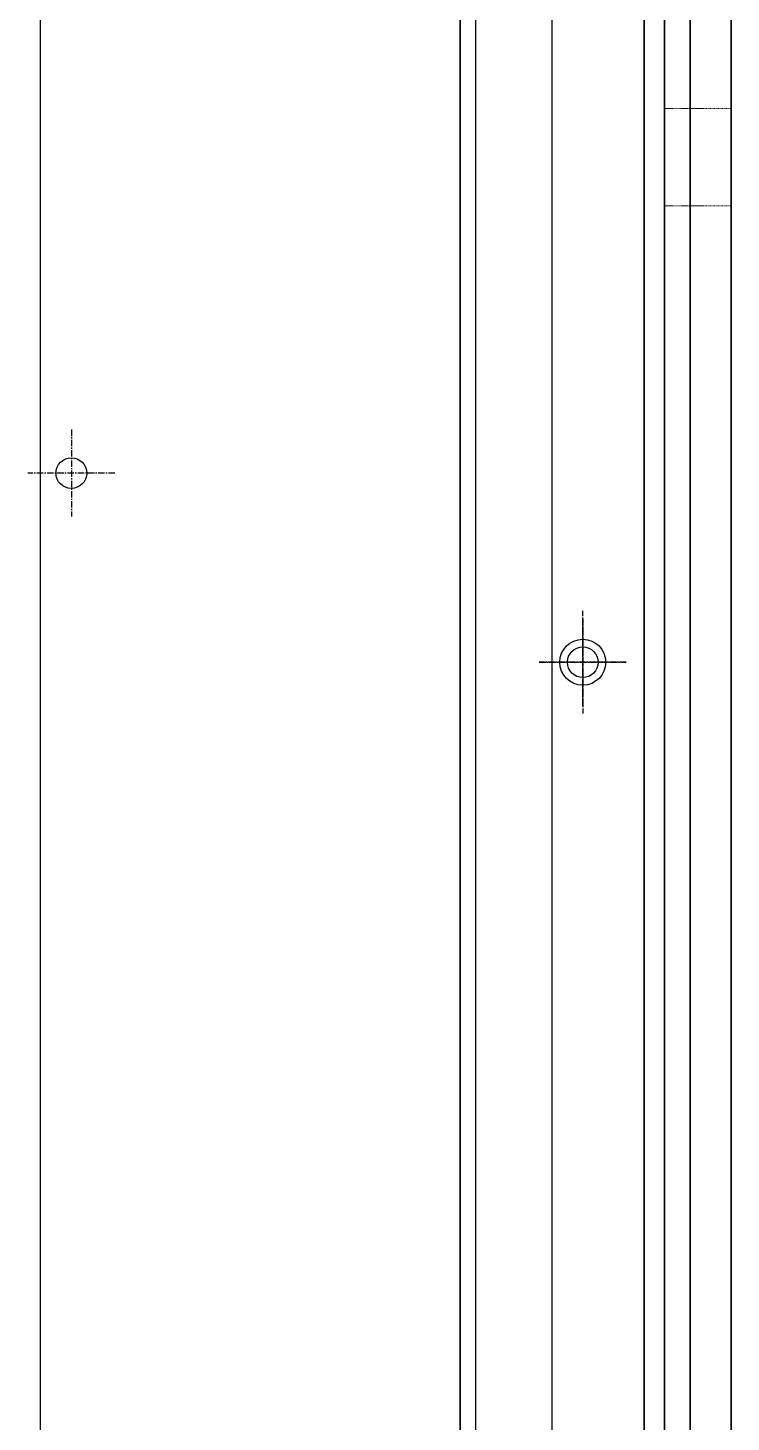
# Model space of a CAD drawing. Header units: millimetres. Extents: x 2197 to 34309, y 1850 to 24558.
# Drawn here: x 13599.3 to 13736.8, y 11027.4 to 11300.1 of the extents above; entities that cross this region are included whole.
import ezdxf

# ---------------------------------------------------------------- set-up
doc = ezdxf.new("R2010")
doc.units = ezdxf.units.MM
doc.linetypes.add('CENTER', pattern=[2, 1.25, -0.25, 0.25, -0.25])
doc.linetypes.add('DASHED', pattern=[15, 12, -3])
doc.layers.add('center', color=1, linetype='CENTER')

# ---------------------------------------------------------------- blocks, each defined once
blk = doc.blocks.new('A$C637D7238')
at = {"color": 7, "lineweight": 35}
for p, q in [((40, 0), (40, 2540)), ((45, 0), (45, 2540)), ((45, 0), (45, 2540)), ((53, 0), (53, 2540)), ((0, 1268), (0, 50)), ((36, 1250), (36, 20)), ((40, 1250), (40, 20)), ((40, 228.54), (40, 1250))]:
    blk.add_line(p, q, dxfattribs=at)
at = {"color": 7, "linetype": 'DASHED', "lineweight": 13}
for p, q in [((40, 60.06), (40, 2479.79)), ((45, 66), (45, 2474)), ((45, 66), (45, 2474)), ((45, 70), (45, 2470)), ((53, 95.74), (53, 1270))]:
    blk.add_line(p, q, dxfattribs=at)
at = {"color": 7, "linetype": 'DASHED', "lineweight": 13, "ltscale": 0.008333}
for p, q in [((45, 1118.3), (40, 1118.3)), ((45, 1118.3), (40, 1118.3)), ((45, 1099.3), (40, 1099.3)), ((45, 1099.3), (40, 1099.3))]:
    blk.add_line(p, q, dxfattribs=at)
at = {"color": 7, "linetype": 'DASHED', "lineweight": 13, "ltscale": 0.013333}
for p, q in [((45, 1118.3), (53, 1118.3)), ((45, 1118.3), (53, 1118.3)), ((45, 1099.3), (53, 1099.3)), ((45, 1099.3), (53, 1099.3))]:
    blk.add_line(p, q, dxfattribs=at)
blk = doc.blocks.new('A$C7585302F')
blk.add_line((15, 9.5), (15, 2715.5))
blk.add_circle((21, 1062.5), 3)
at = {"layer": 'center'}
for p, q in [((21, 1071), (21, 1054)), ((29.5, 1062.5), (12.5, 1062.5))]:
    blk.add_line(p, q, dxfattribs=at)
blk = doc.blocks.new('A$C61652433')
for p, q in [((0, 1409), (0, 0)), ((42, 1409), (42, 0))]:
    blk.add_line(p, q)
blk.add_circle((21, 1150), 4.5)
at = {"layer": 'center'}
for p, q in [((21, 1143.03), (21, 1160.03)), ((21, 1141.5), (21, 1158.5)), ((29.5, 1150), (12.5, 1150))]:
    blk.add_line(p, q, dxfattribs=at)
blk = doc.blocks.new('A$C7FE17281')
for p, q in [((0, 2966), (0, 0)), ((15, 0), (15, 2966))]:
    blk.add_line(p, q)
blk.add_circle((21, 1252), 3)
at = {"layer": 'center'}
for p, q in [((21, 1245.03), (21, 1262.03)), ((21, 1260.5), (21, 1243.5)), ((21, 1243.5), (21, 1260.5)), ((21, 1258.97), (21, 1241.97)), ((12.5, 1252), (29.5, 1252)), ((12.5, 1252), (29.5, 1252))]:
    blk.add_line(p, q, dxfattribs=at)
blk = doc.blocks.new('1')
at = {"color": 2}
for name, p in [('A$C7FE17281', (13686.83, 9924.03)), ('A$C61652433', (13686.83, 10026.03))]:
    blk.add_blockref(name, p, dxfattribs=at)
at = {"color": 7}
for name, p in [('A$C7585302F', (13586.83, 10150.53)), ('A$C637D7238', (13683.84, 10166.03))]:
    blk.add_blockref(name, p, dxfattribs=at)

msp = doc.modelspace()

# ---------------------------------------------------------------- block references
msp.add_blockref('1', (0, 0))

doc.saveas('drawing.dxf')
